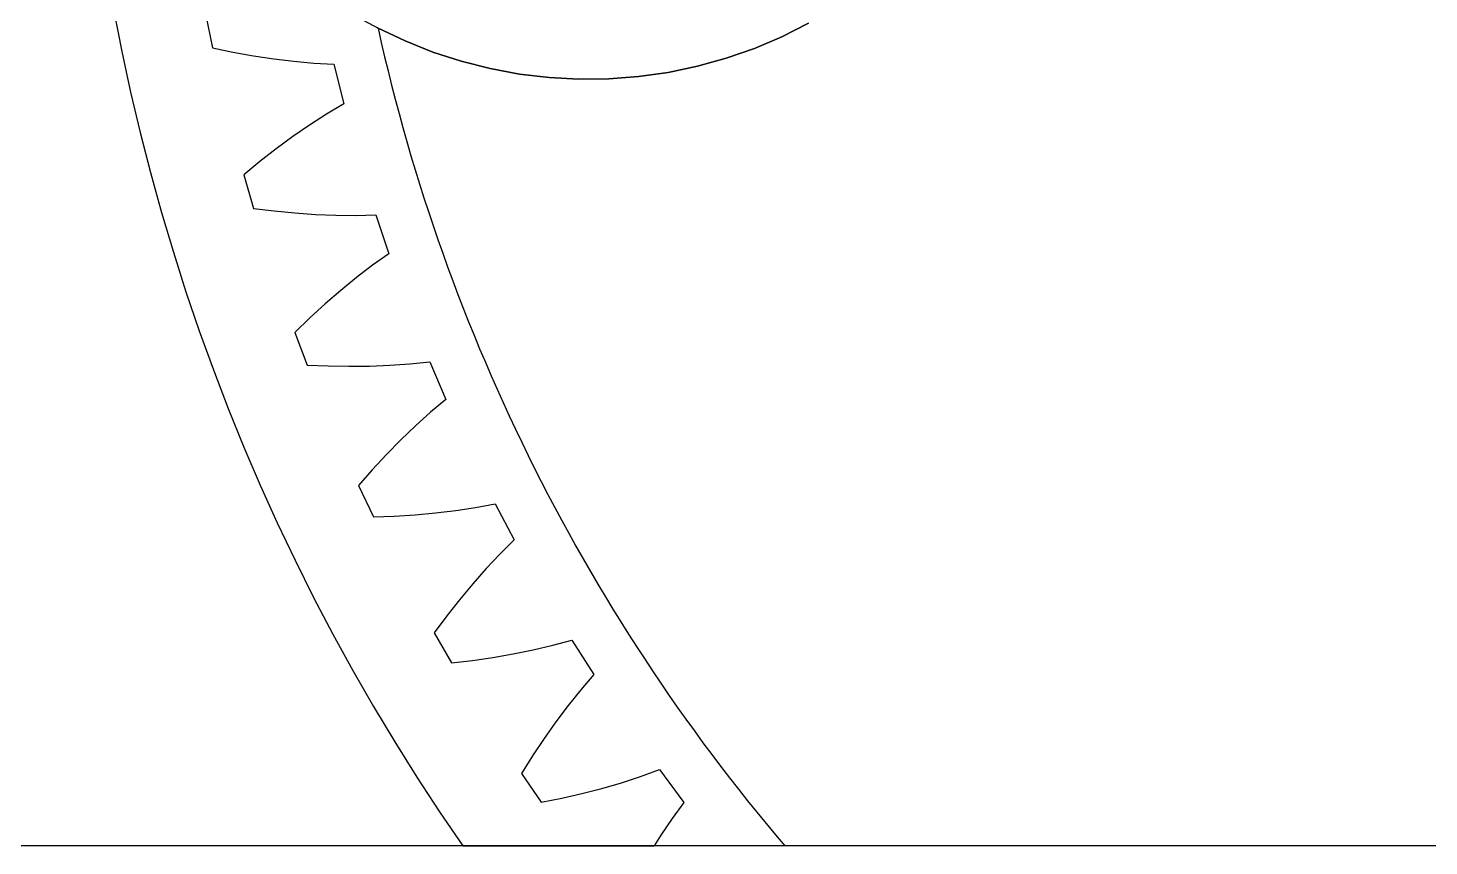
# Model space of a CAD drawing. Header units: millimetres. Extents: x -29 to 134, y -50 to 53.
# Drawn here: x -5.49 to 8.23, y 28 to 36 of the extents above; entities that cross this region are included whole.
import ezdxf

# ---------------------------------------------------------------- set-up
doc = ezdxf.new("R2010")
doc.units = ezdxf.units.MM
doc.linetypes.add('DASHED', pattern=[1.524, 1.27, -0.254])
doc.layers.add('HIDDEN', color=8, linetype='DASHED')
doc.layers.add('VISIBLE', color=7, linetype='CONTINUOUS')

msp = doc.modelspace()

# ---------------------------------------------------------------- linework, layer by layer
at = {"layer": 'HIDDEN'}
for points in [[(-4.64767, 36.16935), (-4.56985, 35.77139), (-4.48437, 35.37501), (-4.39125, 34.98036), (-4.29053, 34.58758), (-4.18225, 34.19681), (-4.06643, 33.80821), (-3.94314, 33.42192), (-3.81241, 33.03808), (-3.6743, 32.65684), (-3.52885, 32.27833), (-3.37611, 31.9027), (-3.21616, 31.5301), (-3.04904, 31.16065), (-2.87481, 30.79449), (-2.69355, 30.43177), (-2.50532, 30.07261), (-2.31019, 29.71716), (-2.10824, 29.36554), (-1.89953, 29.01789), (-1.68415, 28.67433), (-1.46217, 28.33499), (-1.23369, 28)], [(-3.75171, 36.1418), (-3.68345, 35.80745)], [(-2.20022, 36.07456), (-2.0625, 36.00049)], [(2.15189, 36.04787), (1.89072, 35.91647), (1.62156, 35.80232), (1.34556, 35.70588), (1.06388, 35.62757), (0.7777, 35.56771), (0.48825, 35.52657), (0.19673, 35.5043), (-0.09561, 35.50102), (-0.38756, 35.51672), (-0.67786, 35.55135), (-0.96531, 35.60475), (-1.24868, 35.67671), (-1.52678, 35.76692), (-1.79844, 35.875), (-2.0625, 36.00049)], [(-2.0625, 36.00049), (-2.03098, 35.86073), (-1.99839, 35.72121), (-1.96471, 35.58196), (-1.92996, 35.44296), (-1.89413, 35.30424), (-1.85723, 35.16581), (-1.81925, 35.02766), (-1.78021, 34.88981), (-1.7401, 34.75227), (-1.69893, 34.61504), (-1.6567, 34.47814), (-1.61341, 34.34156), (-1.56906, 34.20533), (-1.52365, 34.06944), (-1.4772, 33.93391), (-1.4297, 33.79874), (-1.38115, 33.66395), (-1.33156, 33.52953), (-1.28093, 33.39551), (-1.22927, 33.26188), (-1.17657, 33.12865), (-1.12284, 32.99583), (-1.06808, 32.86344), (-1.0123, 32.73147), (-0.9555, 32.59994), (-0.89769, 32.46885), (-0.83886, 32.33822), (-0.77902, 32.20804), (-0.71817, 32.07833), (-0.65632, 31.9491), (-0.59347, 31.82035), (-0.52963, 31.69209), (-0.46479, 31.56433), (-0.39897, 31.43707), (-0.33217, 31.31033), (-0.26438, 31.18411), (-0.19562, 31.05842), (-0.12589, 30.93326), (-0.05519, 30.80865), (0.01647, 30.68459), (0.08909, 30.56109), (0.16267, 30.43815), (0.23719, 30.31579), (0.31266, 30.19401), (0.38908, 30.07281), (0.46642, 29.95221), (0.5447, 29.83222), (0.62391, 29.71283), (0.70404, 29.59406), (0.78508, 29.47592), (0.86704, 29.3584), (0.94991, 29.24153), (1.03367, 29.1253), (1.11834, 29.00972), (1.2039, 28.8948), (1.29035, 28.78055), (1.37767, 28.66697), (1.46588, 28.55407), (1.55496, 28.44186), (1.6449, 28.33034), (1.7357, 28.21951), (1.82736, 28.1094), (1.91987, 28)], [(-3.68345, 35.80745), (-3.48273, 35.76595)], [(-3.48273, 35.76595), (-3.28289, 35.73003)], [(-3.28289, 35.73003), (-3.08404, 35.69988)], [(-3.08404, 35.69988), (-2.88629, 35.6758)], [(-2.88629, 35.6758), (-2.6898, 35.65815)], [(-2.6898, 35.65815), (-2.49473, 35.6474)], [(-2.49473, 35.6474), (-2.39902, 35.25911)], [(-2.39902, 35.25911), (-2.56675, 35.15894)], [(-2.56675, 35.15894), (-2.73253, 35.05199)], [(-2.73253, 35.05199), (-2.89644, 34.93877)], [(-2.89644, 34.93877), (-3.05851, 34.81967)], [(-3.05851, 34.81967), (-3.21876, 34.69499)], [(-3.21876, 34.69499), (-3.3772, 34.56496)], [(-3.3772, 34.56496), (-3.28226, 34.23719)], [(-3.28226, 34.23719), (-3.07885, 34.21198)], [(-3.07885, 34.21198), (-2.87677, 34.19224)], [(-2.87677, 34.19224), (-2.67614, 34.1782)], [(-2.67614, 34.1782), (-2.47709, 34.17011)], [(-2.47709, 34.17011), (-2.27982, 34.16832)], [(-2.27982, 34.16832), (-2.08451, 34.17331)], [(-2.08451, 34.17331), (-1.95787, 33.79397)], [(-1.95787, 33.79397), (-2.117, 33.68063)], [(-2.117, 33.68063), (-2.27364, 33.56069)], [(-2.27364, 33.56069), (-2.4279, 33.43465)], [(-2.4279, 33.43465), (-2.57986, 33.30289)], [(-2.57986, 33.30289), (-2.72956, 33.16572)], [(-2.72956, 33.16572), (-2.87703, 33.02337)], [(-2.87703, 33.02337), (-2.75602, 32.7043)], [(-2.75602, 32.7043), (-2.55124, 32.69553)], [(-2.55124, 32.69553), (-2.34823, 32.69213)], [(-2.34823, 32.69213), (-2.14711, 32.69427)], [(-2.14711, 32.69427), (-1.94807, 32.70223)], [(-1.94807, 32.70223), (-1.75129, 32.71632)], [(-1.75129, 32.71632), (-1.55702, 32.737)], [(-1.55702, 32.737), (-1.40026, 32.36909)], [(-1.40026, 32.36909), (-1.54976, 32.24331)], [(-1.54976, 32.24331), (-1.69624, 32.11115)], [(-1.69624, 32.11115), (-1.83986, 31.97311)], [(-1.83986, 31.97311), (-1.98072, 31.82955)], [(-1.98072, 31.82955), (-2.1189, 31.68078)], [(-2.1189, 31.68078), (-2.25443, 31.52702)], [(-2.25443, 31.52702), (-2.10814, 31.21872)], [(-1.5004, 31.25773), (-1.30264, 31.28167)], [(-1.30264, 31.28167), (-1.10763, 31.31155)], [(-1.10763, 31.31155), (-0.91566, 31.3478)], [(-0.91566, 31.3478), (-0.72981, 30.9937)], [(-2.10814, 31.21872), (-1.90332, 31.22647)], [(-1.90332, 31.22647), (-1.70069, 31.23941)], [(-1.70069, 31.23941), (-1.5004, 31.25773)], [(-0.72981, 30.9937), (-0.86869, 30.8563)], [(-0.86869, 30.8563), (-1.00406, 30.71278)], [(-1.00406, 30.71278), (-1.13611, 30.56363)], [(-1.13611, 30.56363), (-1.26497, 30.4092)], [(-1.26497, 30.4092), (-1.39072, 30.24979)], [(-1.39072, 30.24979), (-1.51345, 30.08563)], [(-1.51345, 30.08563), (-1.34282, 29.7901)], [(-0.74019, 29.87788), (-0.545, 29.91766)], [(-0.545, 29.91766), (-0.35303, 29.96313)], [(-0.35303, 29.96313), (-0.16459, 30.01471)], [(-0.16459, 30.01471), (0.04915, 29.67671)], [(-1.34282, 29.7901), (-1.13929, 29.8143)], [(-1.13929, 29.8143), (-0.93836, 29.8435)], [(-0.93836, 29.8435), (-0.74019, 29.87788)], [(0.04915, 29.67671), (-0.07823, 29.52858)], [(-0.07823, 29.52858), (-0.20161, 29.37464)], [(-0.20161, 29.37464), (-0.32123, 29.21534)], [(-0.32123, 29.21534), (-0.43724, 29.05105)], [(-0.43724, 29.05105), (-0.54977, 28.88203)], [(-0.54977, 28.88203), (-0.65888, 28.70853)], [(-0.65888, 28.70853), (-0.46503, 28.42769)], [(0.31994, 28.61903), (0.50763, 28.67981)], [(0.50763, 28.67981), (0.69131, 28.74638)], [(0.69131, 28.74638), (0.93155, 28.42667)], [(-0.06617, 28.51346), (0.12858, 28.56368)], [(0.12858, 28.56368), (0.31994, 28.61903)], [(-0.46503, 28.42769), (-0.26411, 28.46819)], [(-0.26411, 28.46819), (-0.06617, 28.51346)], [(0.93155, 28.42667), (0.8165, 28.26878)], [(0.8165, 28.26878), (0.70591, 28.1054)], [(22, 28), (-27, 28)], [(19.72333, 28), (-19.72333, 28)], [(15.49971, 28), (-15.49971, 28)], [(0.63931, 28), (-1.23369, 28)], [(0.63931, 28), (-1.23369, 28)], [(0.70591, 28.1054), (0.63931, 28)], [(9.98253, 28), (1.91987, 28)], [(9.98253, 28), (1.91987, 28)]]:
    msp.add_lwpolyline(points, dxfattribs=at)
at = {"layer": 'VISIBLE'}
for points in [[(-4.64767, 36.16935), (-4.56985, 35.77139), (-4.48437, 35.37501), (-4.39125, 34.98036), (-4.29053, 34.58758), (-4.18225, 34.19681), (-4.06643, 33.80821), (-3.94314, 33.42192), (-3.81241, 33.03808), (-3.6743, 32.65684), (-3.52885, 32.27833), (-3.37611, 31.9027), (-3.21616, 31.5301), (-3.04904, 31.16065), (-2.87481, 30.79449), (-2.69355, 30.43177), (-2.50532, 30.07261), (-2.31019, 29.71716), (-2.10824, 29.36554), (-1.89953, 29.01789), (-1.68415, 28.67433), (-1.46217, 28.33499), (-1.23369, 28)], [(-3.75171, 36.1418), (-3.68345, 35.80745)], [(-2.07815, 36.0086), (-2.0625, 36.00049)], [(-2.0625, 36.00049), (-1.79844, 35.875), (-1.52678, 35.76692), (-1.24868, 35.67671), (-0.96531, 35.60475), (-0.67786, 35.55135), (-0.38756, 35.51672), (-0.09561, 35.50102), (0.19673, 35.5043), (0.48825, 35.52657), (0.7777, 35.56771), (1.06388, 35.62757), (1.34556, 35.70588), (1.62156, 35.80232), (1.89072, 35.91647), (2.15189, 36.04787)], [(-2.0625, 36.00049), (-2.03098, 35.86073), (-1.99839, 35.72121), (-1.96471, 35.58196), (-1.92996, 35.44296), (-1.89413, 35.30424), (-1.85723, 35.16581), (-1.81925, 35.02766), (-1.78021, 34.88981), (-1.7401, 34.75227), (-1.69893, 34.61504), (-1.6567, 34.47814), (-1.61341, 34.34156), (-1.56906, 34.20533), (-1.52365, 34.06944), (-1.4772, 33.93391), (-1.4297, 33.79874), (-1.38115, 33.66395), (-1.33156, 33.52953), (-1.28093, 33.39551), (-1.22927, 33.26188), (-1.17657, 33.12865), (-1.12284, 32.99583), (-1.06808, 32.86344), (-1.0123, 32.73147), (-0.9555, 32.59994), (-0.89769, 32.46885), (-0.83886, 32.33822), (-0.77902, 32.20804), (-0.71817, 32.07833), (-0.65632, 31.9491), (-0.59347, 31.82035), (-0.52963, 31.69209), (-0.46479, 31.56433), (-0.39897, 31.43707), (-0.33217, 31.31033), (-0.26438, 31.18411), (-0.19562, 31.05842), (-0.12589, 30.93326), (-0.05519, 30.80865), (0.01647, 30.68459), (0.08909, 30.56109), (0.16267, 30.43815), (0.23719, 30.31579), (0.31266, 30.19401), (0.38908, 30.07281), (0.46642, 29.95221), (0.5447, 29.83222), (0.62391, 29.71283), (0.70404, 29.59406), (0.78508, 29.47592), (0.86704, 29.3584), (0.94991, 29.24153), (1.03367, 29.1253), (1.11834, 29.00972), (1.2039, 28.8948), (1.29035, 28.78055), (1.37767, 28.66697), (1.46588, 28.55407), (1.55496, 28.44186), (1.6449, 28.33034), (1.7357, 28.21951), (1.82736, 28.1094), (1.91987, 28)], [(-3.68345, 35.80745), (-3.48273, 35.76595)], [(-3.48273, 35.76595), (-3.28289, 35.73003)], [(-3.28289, 35.73003), (-3.08404, 35.69988)], [(-3.08404, 35.69988), (-2.88629, 35.6758)], [(-2.88629, 35.6758), (-2.6898, 35.65815)], [(-2.6898, 35.65815), (-2.49473, 35.6474)], [(-2.49473, 35.6474), (-2.39902, 35.25911)], [(-2.39902, 35.25911), (-2.56675, 35.15894)], [(-2.56675, 35.15894), (-2.73253, 35.05199)], [(-2.73253, 35.05199), (-2.89644, 34.93877)], [(-2.89644, 34.93877), (-3.05851, 34.81967)], [(-3.05851, 34.81967), (-3.21876, 34.69499)], [(-3.21876, 34.69499), (-3.3772, 34.56496)], [(-3.3772, 34.56496), (-3.28226, 34.23719)], [(-3.28226, 34.23719), (-3.07885, 34.21198)], [(-3.07885, 34.21198), (-2.87677, 34.19224)], [(-2.87677, 34.19224), (-2.67614, 34.1782)], [(-2.67614, 34.1782), (-2.47709, 34.17011)], [(-2.47709, 34.17011), (-2.27982, 34.16832)], [(-2.27982, 34.16832), (-2.08451, 34.17331)], [(-2.08451, 34.17331), (-1.95787, 33.79397)], [(-1.95787, 33.79397), (-2.117, 33.68063)], [(-2.117, 33.68063), (-2.27364, 33.56069)], [(-2.27364, 33.56069), (-2.4279, 33.43465)], [(-2.4279, 33.43465), (-2.57986, 33.30289)], [(-2.57986, 33.30289), (-2.72956, 33.16572)], [(-2.72956, 33.16572), (-2.87703, 33.02337)], [(-2.87703, 33.02337), (-2.75602, 32.7043)], [(-2.75602, 32.7043), (-2.55124, 32.69553)], [(-2.55124, 32.69553), (-2.34823, 32.69213)], [(-2.34823, 32.69213), (-2.14711, 32.69427)], [(-2.14711, 32.69427), (-1.94807, 32.70223)], [(-1.94807, 32.70223), (-1.75129, 32.71632)], [(-1.75129, 32.71632), (-1.55702, 32.737)], [(-1.55702, 32.737), (-1.40026, 32.36909)], [(-1.40026, 32.36909), (-1.54976, 32.24331)], [(-1.54976, 32.24331), (-1.69624, 32.11115)], [(-1.69624, 32.11115), (-1.83986, 31.97311)], [(-1.83986, 31.97311), (-1.98072, 31.82955)], [(-1.98072, 31.82955), (-2.1189, 31.68078)], [(-2.1189, 31.68078), (-2.25443, 31.52702)], [(-2.25443, 31.52702), (-2.10814, 31.21872)], [(-1.5004, 31.25773), (-1.30264, 31.28167)], [(-1.30264, 31.28167), (-1.10763, 31.31155)], [(-1.10763, 31.31155), (-0.91566, 31.3478)], [(-0.91566, 31.3478), (-0.72981, 30.9937)], [(-2.10814, 31.21872), (-1.90332, 31.22647)], [(-1.90332, 31.22647), (-1.70069, 31.23941)], [(-1.70069, 31.23941), (-1.5004, 31.25773)], [(-0.72981, 30.9937), (-0.86869, 30.8563)], [(-0.86869, 30.8563), (-1.00406, 30.71278)], [(-1.00406, 30.71278), (-1.13611, 30.56363)], [(-1.13611, 30.56363), (-1.26497, 30.4092)], [(-1.26497, 30.4092), (-1.39072, 30.24979)], [(-1.39072, 30.24979), (-1.51345, 30.08563)], [(-1.51345, 30.08563), (-1.34282, 29.7901)], [(-0.74019, 29.87788), (-0.545, 29.91766)], [(-0.545, 29.91766), (-0.35303, 29.96313)], [(-0.35303, 29.96313), (-0.16459, 30.01471)], [(-0.16459, 30.01471), (0.04915, 29.67671)], [(-1.34282, 29.7901), (-1.13929, 29.8143)], [(-1.13929, 29.8143), (-0.93836, 29.8435)], [(-0.93836, 29.8435), (-0.74019, 29.87788)], [(0.04915, 29.67671), (-0.07823, 29.52858)], [(-0.07823, 29.52858), (-0.20161, 29.37464)], [(-0.20161, 29.37464), (-0.32123, 29.21534)], [(-0.32123, 29.21534), (-0.43724, 29.05105)], [(-0.43724, 29.05105), (-0.54977, 28.88203)], [(-0.54977, 28.88203), (-0.65888, 28.70853)], [(-0.65888, 28.70853), (-0.46503, 28.42769)], [(0.31994, 28.61903), (0.50763, 28.67981)], [(0.50763, 28.67981), (0.69131, 28.74638)], [(0.69131, 28.74638), (0.93155, 28.42667)], [(-0.06617, 28.51346), (0.12858, 28.56368)], [(0.12858, 28.56368), (0.31994, 28.61903)], [(-0.46503, 28.42769), (-0.26411, 28.46819)], [(-0.26411, 28.46819), (-0.06617, 28.51346)], [(0.93155, 28.42667), (0.8165, 28.26878)], [(0.8165, 28.26878), (0.70591, 28.1054)], [(-1.23369, 28), (-27, 28)], [(-1.23369, 28), (0.63931, 28)], [(0.70591, 28.1054), (0.63931, 28)], [(1.91987, 28), (0.63931, 28)], [(8.56697, 28), (1.91987, 28)]]:
    msp.add_lwpolyline(points, dxfattribs=at)

doc.saveas('drawing.dxf')
